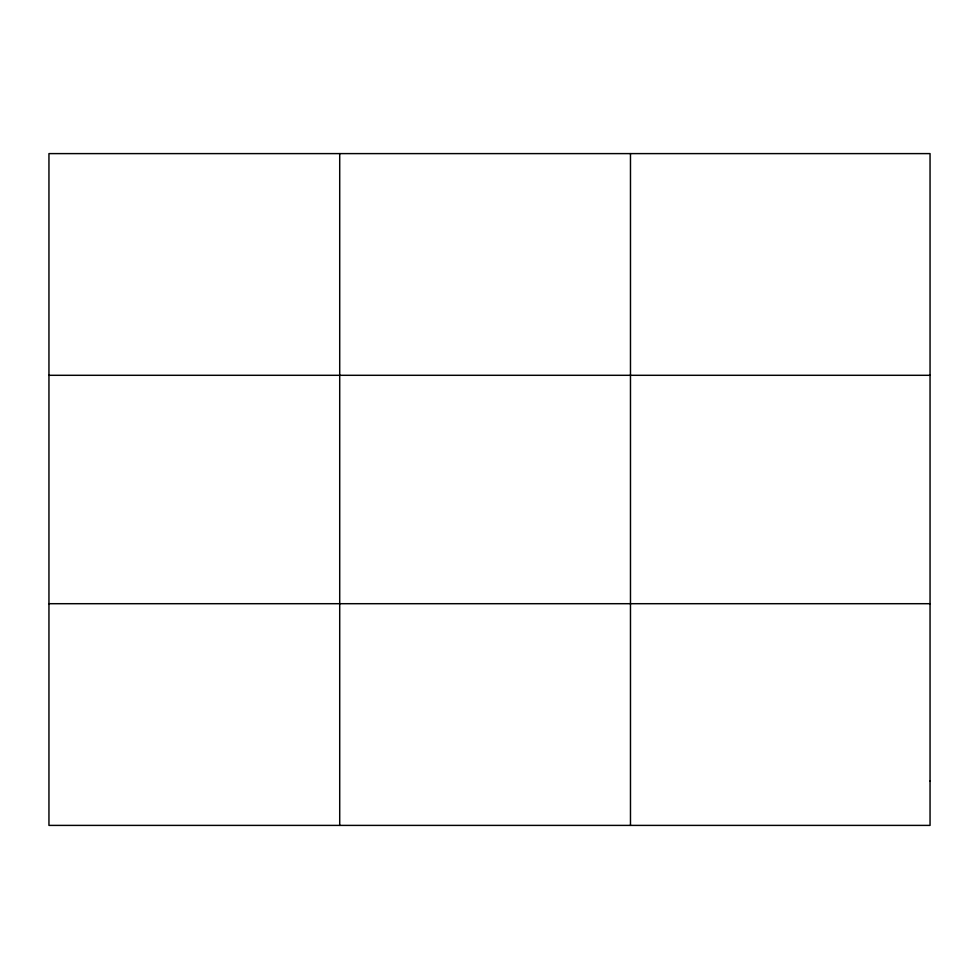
<?xml version="1.0" encoding="UTF-8"?>
<svg xmlns="http://www.w3.org/2000/svg" width="979" height="979" viewBox="0 0 979 979"><rect width="100%" height="100%" fill="white"/><g stroke="black" fill="none" stroke-linecap="round" stroke-linejoin="round"><path stroke-width="1.47" d="M339.713 825.395L339.713 153.605M630.476 825.395L630.476 153.605M48.95 375.3L930.05 375.3M48.95 603.7L930.05 603.7M930.05 781.058L930.05 825.395L48.95 825.395L48.95 153.605L930.05 153.605L930.05 781.058"/></g></svg>
